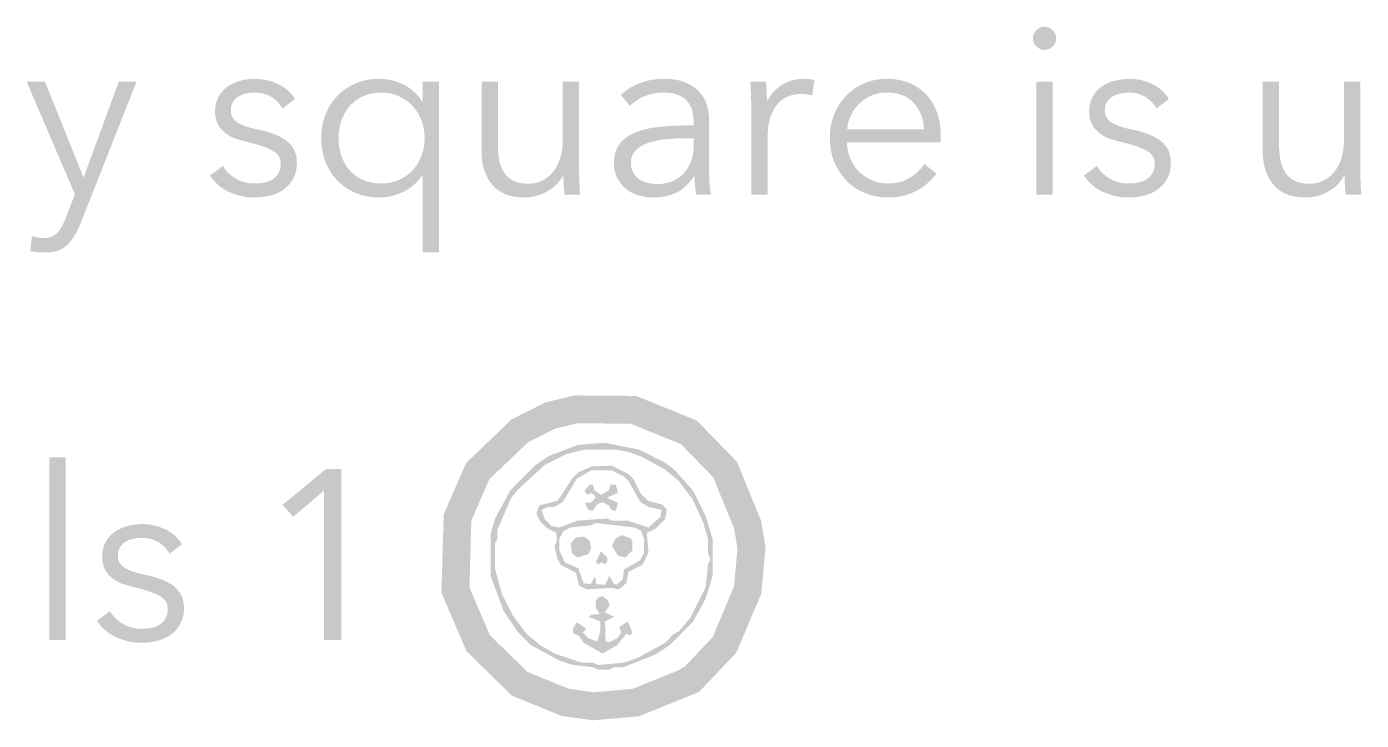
# Model space of a CAD drawing. Header units: millimetres. Extents: x 6 to 297, y 55 to 451.
# Drawn here: x 237.55 to 251.94, y 248.33 to 255.81 of the extents above; entities that cross this region are included whole.
import ezdxf

# ---------------------------------------------------------------- set-up
doc = ezdxf.new("R2010")
doc.units = ezdxf.units.MM
doc.layers.add('RASTER', color=7, linetype='Continuous')

msp = doc.modelspace()

# ---------------------------------------------------------------- hatches: boundary and pattern name
at = {"layer": 'RASTER'}
h = msp.add_hatch(color=7, dxfattribs=at)
h.paths.add_polyline_path([(248.616, 254), (248.439, 254), (248.439, 255.217), (248.616, 255.217)])
h.paths.add_polyline_path([(248.652, 255.685), (248.652, 255.671), (248.65, 255.659), (248.647, 255.647), (248.642, 255.635), (248.637, 255.624), (248.63, 255.614), (248.622, 255.604), (248.613, 255.595), (248.603, 255.587), (248.593, 255.58), (248.583, 255.574), (248.572, 255.569), (248.561, 255.565), (248.55, 255.562), (248.539, 255.561), (248.527, 255.56), (248.516, 255.561), (248.504, 255.562), (248.493, 255.565), (248.483, 255.569), (248.472, 255.574), (248.462, 255.58), (248.451, 255.587), (248.442, 255.595), (248.432, 255.604), (248.425, 255.614), (248.418, 255.624), (248.412, 255.635), (248.408, 255.647), (248.405, 255.659), (248.403, 255.671), (248.403, 255.685), (248.403, 255.698), (248.405, 255.711), (248.408, 255.723), (248.412, 255.735), (248.418, 255.745), (248.425, 255.756), (248.432, 255.765), (248.442, 255.775), (248.451, 255.783), (248.462, 255.79), (248.472, 255.796), (248.483, 255.801), (248.493, 255.805), (248.504, 255.807), (248.516, 255.809), (248.527, 255.81), (248.539, 255.809), (248.55, 255.807), (248.561, 255.805), (248.572, 255.801), (248.583, 255.796), (248.593, 255.79), (248.603, 255.783), (248.613, 255.775), (248.622, 255.765), (248.63, 255.756), (248.637, 255.745), (248.642, 255.735), (248.647, 255.723), (248.65, 255.711), (248.652, 255.698), (248.652, 255.685)])
for points in [[(240.306, 254.928), (240.296, 254.947), (240.284, 254.964), (240.271, 254.981), (240.257, 254.997), (240.242, 255.012), (240.225, 255.026), (240.207, 255.039), (240.188, 255.052), (240.168, 255.063), (240.147, 255.073), (240.125, 255.081), (240.103, 255.088), (240.08, 255.093), (240.057, 255.097), (240.032, 255.099), (240.007, 255.1), (239.996, 255.1), (239.984, 255.099), (239.972, 255.098), (239.96, 255.097), (239.949, 255.096), (239.937, 255.094), (239.925, 255.092), (239.914, 255.089), (239.902, 255.087), (239.891, 255.083), (239.88, 255.08), (239.869, 255.076), (239.859, 255.071), (239.849, 255.066), (239.84, 255.061), (239.83, 255.056), (239.822, 255.05), (239.813, 255.043), (239.805, 255.036), (239.798, 255.029), (239.79, 255.021), (239.784, 255.013), (239.778, 255.005), (239.772, 254.996), (239.767, 254.986), (239.762, 254.977), (239.758, 254.967), (239.755, 254.956), (239.753, 254.945), (239.751, 254.934), (239.75, 254.922), (239.75, 254.91), (239.751, 254.889), (239.754, 254.87), (239.76, 254.851), (239.767, 254.834), (239.777, 254.818), (239.789, 254.804), (239.804, 254.791), (239.82, 254.779), (239.839, 254.768), (239.86, 254.757), (239.884, 254.747), (239.91, 254.737), (239.939, 254.727), (239.971, 254.718), (240.005, 254.71), (240.041, 254.702), (240.093, 254.69), (240.142, 254.677), (240.187, 254.663), (240.229, 254.648), (240.267, 254.631), (240.301, 254.613), (240.332, 254.594), (240.36, 254.573), (240.384, 254.551), (240.404, 254.527), (240.422, 254.502), (240.437, 254.474), (240.448, 254.445), (240.456, 254.414), (240.461, 254.381), (240.462, 254.346), (240.462, 254.32), (240.46, 254.296), (240.457, 254.272), (240.452, 254.25), (240.446, 254.228), (240.44, 254.208), (240.431, 254.189), (240.422, 254.17), (240.411, 254.153), (240.4, 254.136), (240.388, 254.12), (240.375, 254.105), (240.362, 254.091), (240.348, 254.078), (240.332, 254.065), (240.317, 254.053), (240.3, 254.042), (240.283, 254.032), (240.265, 254.023), (240.247, 254.014), (240.229, 254.007), (240.21, 254), (240.19, 253.994), (240.17, 253.988), (240.149, 253.984), (240.129, 253.98), (240.108, 253.976), (240.087, 253.974), (240.067, 253.972), (240.046, 253.97), (240.025, 253.969), (240.005, 253.969), (239.97, 253.97), (239.936, 253.972), (239.902, 253.977), (239.869, 253.983), (239.835, 253.991), (239.802, 254.001), (239.769, 254.013), (239.737, 254.026), (239.705, 254.041), (239.675, 254.059), (239.646, 254.078), (239.618, 254.099), (239.593, 254.123), (239.568, 254.148), (239.545, 254.176), (239.524, 254.205), (239.664, 254.309), (239.676, 254.29), (239.69, 254.271), (239.705, 254.253), (239.722, 254.235), (239.74, 254.219), (239.759, 254.203), (239.78, 254.188), (239.802, 254.174), (239.825, 254.161), (239.848, 254.15), (239.873, 254.141), (239.897, 254.133), (239.923, 254.127), (239.949, 254.123), (239.975, 254.12), (240.002, 254.12), (240.016, 254.12), (240.03, 254.12), (240.044, 254.121), (240.058, 254.122), (240.071, 254.124), (240.085, 254.125), (240.098, 254.128), (240.111, 254.13), (240.124, 254.133), (240.136, 254.136), (240.148, 254.14), (240.16, 254.144), (240.171, 254.149), (240.182, 254.154), (240.192, 254.16), (240.202, 254.166), (240.212, 254.173), (240.221, 254.18), (240.229, 254.188), (240.237, 254.196), (240.245, 254.204), (240.252, 254.213), (240.259, 254.223), (240.265, 254.233), (240.27, 254.243), (240.275, 254.254), (240.279, 254.266), (240.282, 254.278), (240.285, 254.291), (240.287, 254.304), (240.288, 254.318), (240.288, 254.333), (240.287, 254.356), (240.282, 254.378), (240.275, 254.398), (240.265, 254.417), (240.252, 254.434), (240.236, 254.45), (240.217, 254.464), (240.196, 254.477), (240.171, 254.489), (240.144, 254.501), (240.115, 254.512), (240.083, 254.524), (240.048, 254.535), (240.011, 254.546), (239.971, 254.556), (239.929, 254.567), (239.915, 254.57), (239.901, 254.574), (239.887, 254.577), (239.873, 254.581), (239.858, 254.586), (239.844, 254.59), (239.829, 254.595), (239.814, 254.599), (239.798, 254.604), (239.784, 254.61), (239.769, 254.616), (239.755, 254.623), (239.741, 254.631), (239.727, 254.639), (239.714, 254.647), (239.7, 254.657), (239.688, 254.666), (239.676, 254.677), (239.664, 254.688), (239.653, 254.699), (239.643, 254.711), (239.633, 254.724), (239.623, 254.737), (239.615, 254.751), (239.607, 254.766), (239.6, 254.782), (239.594, 254.798), (239.589, 254.816), (239.586, 254.834), (239.583, 254.853), (239.581, 254.873), (239.581, 254.894), (239.581, 254.917), (239.583, 254.939), (239.586, 254.961), (239.59, 254.981), (239.595, 255.001), (239.601, 255.019), (239.609, 255.037), (239.617, 255.054), (239.627, 255.071), (239.637, 255.086), (239.648, 255.101), (239.66, 255.115), (239.672, 255.128), (239.686, 255.141), (239.7, 255.152), (239.715, 255.164), (239.73, 255.174), (239.746, 255.184), (239.763, 255.193), (239.78, 255.201), (239.798, 255.208), (239.816, 255.215), (239.835, 255.222), (239.854, 255.227), (239.873, 255.232), (239.893, 255.236), (239.913, 255.24), (239.933, 255.243), (239.953, 255.245), (239.974, 255.247), (239.994, 255.248), (240.015, 255.248), (240.047, 255.247), (240.078, 255.244), (240.109, 255.24), (240.14, 255.234), (240.171, 255.226), (240.202, 255.216), (240.232, 255.204), (240.262, 255.191), (240.291, 255.176), (240.318, 255.159), (240.343, 255.141), (240.367, 255.122), (240.388, 255.101), (240.408, 255.079), (240.426, 255.055), (240.441, 255.03)], [(245.363, 254.949), (245.363, 254.962), (245.363, 254.975), (245.363, 254.99), (245.363, 255.006), (245.362, 255.022), (245.362, 255.039), (245.361, 255.057), (245.361, 255.076), (245.36, 255.096), (245.359, 255.114), (245.358, 255.133), (245.357, 255.15), (245.356, 255.168), (245.355, 255.185), (245.354, 255.201), (245.353, 255.217), (245.522, 255.217), (245.523, 255.204), (245.524, 255.191), (245.525, 255.178), (245.526, 255.165), (245.527, 255.151), (245.528, 255.137), (245.529, 255.122), (245.53, 255.108), (245.53, 255.093), (245.531, 255.079), (245.531, 255.066), (245.532, 255.053), (245.532, 255.041), (245.532, 255.03), (245.532, 255.019), (245.532, 255.009), (245.537, 255.009), (245.551, 255.035), (245.567, 255.06), (245.584, 255.083), (245.602, 255.105), (245.623, 255.126), (245.645, 255.146), (245.668, 255.164), (245.693, 255.182), (245.72, 255.197), (245.747, 255.211), (245.775, 255.222), (245.804, 255.231), (245.834, 255.239), (245.864, 255.244), (245.895, 255.247), (245.927, 255.248), (245.936, 255.248), (245.944, 255.248), (245.952, 255.248), (245.96, 255.247), (245.967, 255.247), (245.974, 255.247), (245.982, 255.246), (245.989, 255.245), (245.995, 255.245), (246.002, 255.244), (246.009, 255.243), (246.016, 255.242), (246.023, 255.24), (246.03, 255.239), (246.037, 255.237), (246.044, 255.235), (246.021, 255.069), (246.017, 255.07), (246.012, 255.071), (246.006, 255.073), (246, 255.074), (245.993, 255.075), (245.986, 255.076), (245.978, 255.078), (245.969, 255.079), (245.96, 255.08), (245.951, 255.081), (245.942, 255.082), (245.933, 255.083), (245.924, 255.083), (245.914, 255.084), (245.905, 255.084), (245.896, 255.084), (245.879, 255.084), (245.861, 255.083), (245.844, 255.081), (245.827, 255.078), (245.81, 255.074), (245.794, 255.07), (245.777, 255.064), (245.761, 255.058), (245.745, 255.051), (245.73, 255.043), (245.715, 255.034), (245.7, 255.025), (245.686, 255.014), (245.673, 255.002), (245.66, 254.99), (245.648, 254.976), (245.636, 254.962), (245.625, 254.946), (245.614, 254.93), (245.604, 254.913), (245.595, 254.894), (245.586, 254.875), (245.578, 254.855), (245.57, 254.833), (245.563, 254.811), (245.557, 254.788), (245.552, 254.763), (245.547, 254.737), (245.544, 254.711), (245.542, 254.683), (245.54, 254.654), (245.54, 254.624), (245.54, 254), (245.363, 254), (245.363, 254.949)], [(249.734, 254.928), (249.723, 254.947), (249.712, 254.964), (249.699, 254.981), (249.685, 254.997), (249.669, 255.012), (249.653, 255.026), (249.635, 255.039), (249.616, 255.052), (249.595, 255.063), (249.574, 255.073), (249.553, 255.081), (249.531, 255.088), (249.508, 255.093), (249.484, 255.097), (249.46, 255.099), (249.435, 255.1), (249.423, 255.1), (249.411, 255.099), (249.4, 255.098), (249.388, 255.097), (249.376, 255.096), (249.365, 255.094), (249.353, 255.092), (249.341, 255.089), (249.33, 255.087), (249.318, 255.083), (249.308, 255.08), (249.297, 255.076), (249.287, 255.071), (249.277, 255.066), (249.267, 255.061), (249.258, 255.056), (249.249, 255.05), (249.241, 255.043), (249.233, 255.036), (249.225, 255.029), (249.218, 255.021), (249.211, 255.013), (249.205, 255.005), (249.2, 254.996), (249.194, 254.986), (249.19, 254.977), (249.186, 254.967), (249.183, 254.956), (249.181, 254.945), (249.179, 254.934), (249.178, 254.922), (249.177, 254.91), (249.178, 254.889), (249.182, 254.87), (249.187, 254.851), (249.195, 254.834), (249.205, 254.818), (249.217, 254.804), (249.231, 254.791), (249.248, 254.779), (249.266, 254.768), (249.288, 254.757), (249.312, 254.747), (249.338, 254.737), (249.367, 254.727), (249.398, 254.718), (249.432, 254.71), (249.469, 254.702), (249.521, 254.69), (249.569, 254.677), (249.615, 254.663), (249.656, 254.648), (249.694, 254.631), (249.729, 254.613), (249.76, 254.594), (249.787, 254.573), (249.811, 254.551), (249.832, 254.527), (249.85, 254.502), (249.864, 254.474), (249.875, 254.445), (249.883, 254.414), (249.888, 254.381), (249.89, 254.346), (249.889, 254.32), (249.887, 254.296), (249.884, 254.272), (249.88, 254.25), (249.874, 254.228), (249.867, 254.208), (249.859, 254.189), (249.85, 254.17), (249.839, 254.153), (249.828, 254.136), (249.816, 254.12), (249.803, 254.105), (249.789, 254.091), (249.775, 254.078), (249.76, 254.065), (249.744, 254.053), (249.728, 254.042), (249.711, 254.032), (249.693, 254.023), (249.675, 254.014), (249.656, 254.007), (249.637, 254), (249.618, 253.994), (249.597, 253.988), (249.577, 253.984), (249.556, 253.98), (249.536, 253.976), (249.515, 253.974), (249.494, 253.972), (249.474, 253.97), (249.453, 253.969), (249.432, 253.969), (249.398, 253.97), (249.364, 253.972), (249.33, 253.977), (249.296, 253.983), (249.263, 253.991), (249.23, 254.001), (249.197, 254.013), (249.164, 254.026), (249.133, 254.041), (249.102, 254.059), (249.073, 254.078), (249.046, 254.099), (249.02, 254.123), (248.996, 254.148), (248.973, 254.176), (248.951, 254.205), (249.092, 254.309), (249.104, 254.29), (249.118, 254.271), (249.133, 254.253), (249.149, 254.235), (249.167, 254.219), (249.187, 254.203), (249.207, 254.188), (249.229, 254.174), (249.252, 254.161), (249.276, 254.15), (249.3, 254.141), (249.325, 254.133), (249.35, 254.127), (249.376, 254.123), (249.403, 254.12), (249.43, 254.12), (249.444, 254.12), (249.458, 254.12), (249.472, 254.121), (249.485, 254.122), (249.499, 254.124), (249.512, 254.125), (249.526, 254.128), (249.539, 254.13), (249.552, 254.133), (249.564, 254.136), (249.576, 254.14), (249.588, 254.144), (249.599, 254.149), (249.609, 254.154), (249.62, 254.16), (249.63, 254.166), (249.639, 254.173), (249.648, 254.18), (249.657, 254.188), (249.665, 254.196), (249.672, 254.204), (249.68, 254.213), (249.686, 254.223), (249.692, 254.233), (249.698, 254.243), (249.702, 254.254), (249.706, 254.266), (249.71, 254.278), (249.712, 254.291), (249.714, 254.304), (249.715, 254.318), (249.716, 254.333), (249.714, 254.356), (249.71, 254.378), (249.703, 254.398), (249.693, 254.417), (249.68, 254.434), (249.664, 254.45), (249.645, 254.464), (249.623, 254.477), (249.599, 254.489), (249.572, 254.501), (249.543, 254.512), (249.511, 254.524), (249.476, 254.535), (249.439, 254.546), (249.399, 254.556), (249.357, 254.567), (249.343, 254.57), (249.329, 254.574), (249.315, 254.577), (249.301, 254.581), (249.286, 254.586), (249.271, 254.59), (249.256, 254.595), (249.241, 254.599), (249.226, 254.604), (249.211, 254.61), (249.197, 254.616), (249.182, 254.623), (249.168, 254.631), (249.155, 254.639), (249.141, 254.647), (249.128, 254.657), (249.115, 254.666), (249.103, 254.677), (249.092, 254.688), (249.081, 254.699), (249.07, 254.711), (249.06, 254.724), (249.051, 254.737), (249.042, 254.751), (249.034, 254.766), (249.027, 254.782), (249.022, 254.798), (249.017, 254.816), (249.013, 254.834), (249.011, 254.853), (249.009, 254.873), (249.008, 254.894), (249.009, 254.917), (249.011, 254.939), (249.014, 254.961), (249.017, 254.981), (249.023, 255.001), (249.029, 255.019), (249.036, 255.037), (249.045, 255.054), (249.054, 255.071), (249.065, 255.086), (249.076, 255.101), (249.087, 255.115), (249.1, 255.128), (249.113, 255.141), (249.127, 255.152), (249.142, 255.164), (249.158, 255.174), (249.174, 255.184), (249.191, 255.193), (249.208, 255.201), (249.225, 255.208), (249.243, 255.215), (249.262, 255.222), (249.281, 255.227), (249.301, 255.232), (249.321, 255.236), (249.341, 255.24), (249.361, 255.243), (249.381, 255.245), (249.401, 255.247), (249.422, 255.248), (249.443, 255.248), (249.474, 255.247), (249.506, 255.244), (249.537, 255.24), (249.568, 255.234), (249.599, 255.226), (249.629, 255.216), (249.66, 255.204), (249.69, 255.191), (249.719, 255.176), (249.746, 255.159), (249.771, 255.141), (249.794, 255.122), (249.816, 255.101), (249.835, 255.079), (249.853, 255.055), (249.869, 255.03)], [(238.159, 254.19), (238.164, 254.19), (238.541, 255.217), (238.733, 255.217), (238.127, 253.685), (238.113, 253.651), (238.098, 253.619), (238.082, 253.588), (238.065, 253.559), (238.047, 253.532), (238.029, 253.506), (238.009, 253.482), (237.988, 253.461), (237.966, 253.441), (237.941, 253.424), (237.915, 253.409), (237.885, 253.397), (237.854, 253.388), (237.82, 253.381), (237.784, 253.377), (237.745, 253.376), (237.725, 253.376), (237.705, 253.377), (237.685, 253.378), (237.665, 253.38), (237.645, 253.382), (237.626, 253.385), (237.606, 253.388), (237.587, 253.392), (237.605, 253.553), (237.62, 253.548), (237.636, 253.544), (237.652, 253.54), (237.669, 253.537), (237.685, 253.535), (237.701, 253.533), (237.718, 253.532), (237.735, 253.532), (237.757, 253.533), (237.778, 253.535), (237.798, 253.54), (237.816, 253.546), (237.833, 253.554), (237.849, 253.563), (237.864, 253.575), (237.878, 253.588), (237.891, 253.603), (237.903, 253.619), (237.915, 253.637), (237.927, 253.656), (237.938, 253.677), (237.948, 253.699), (237.959, 253.723), (237.969, 253.748), (238.068, 254.003), (237.548, 255.217), (237.745, 255.217)], [(243.348, 254), (243.347, 254.013), (243.346, 254.025), (243.345, 254.039), (243.344, 254.052), (243.343, 254.066), (243.342, 254.08), (243.341, 254.094), (243.34, 254.109), (243.34, 254.124), (243.339, 254.138), (243.339, 254.151), (243.338, 254.164), (243.338, 254.176), (243.338, 254.187), (243.338, 254.198), (243.338, 254.208), (243.333, 254.208), (243.319, 254.182), (243.303, 254.157), (243.284, 254.134), (243.264, 254.111), (243.242, 254.09), (243.218, 254.071), (243.192, 254.052), (243.164, 254.035), (243.134, 254.02), (243.104, 254.006), (243.074, 253.995), (243.043, 253.985), (243.012, 253.978), (242.981, 253.973), (242.949, 253.97), (242.917, 253.969), (242.861, 253.971), (242.808, 253.977), (242.759, 253.988), (242.714, 254.003), (242.673, 254.023), (242.635, 254.046), (242.6, 254.074), (242.57, 254.107), (242.542, 254.142), (242.519, 254.181), (242.499, 254.222), (242.483, 254.267), (242.47, 254.313), (242.461, 254.363), (242.456, 254.415), (242.454, 254.471), (242.454, 255.217), (242.631, 255.217), (242.631, 254.543), (242.631, 254.52), (242.632, 254.496), (242.633, 254.474), (242.634, 254.452), (242.637, 254.43), (242.639, 254.409), (242.643, 254.389), (242.646, 254.369), (242.65, 254.35), (242.655, 254.332), (242.661, 254.314), (242.667, 254.297), (242.674, 254.28), (242.682, 254.265), (242.69, 254.25), (242.7, 254.235), (242.709, 254.222), (242.72, 254.209), (242.731, 254.197), (242.744, 254.186), (242.757, 254.175), (242.771, 254.165), (242.785, 254.156), (242.801, 254.148), (242.817, 254.141), (242.835, 254.135), (242.853, 254.129), (242.873, 254.125), (242.893, 254.121), (242.915, 254.119), (242.937, 254.117), (242.961, 254.117), (242.978, 254.117), (242.996, 254.119), (243.013, 254.121), (243.03, 254.124), (243.047, 254.128), (243.064, 254.133), (243.081, 254.139), (243.097, 254.146), (243.114, 254.153), (243.13, 254.162), (243.145, 254.171), (243.16, 254.182), (243.175, 254.193), (243.189, 254.205), (243.202, 254.219), (243.216, 254.233), (243.228, 254.248), (243.24, 254.264), (243.252, 254.281), (243.262, 254.299), (243.272, 254.318), (243.282, 254.338), (243.291, 254.359), (243.299, 254.381), (243.306, 254.404), (243.312, 254.428), (243.318, 254.453), (243.322, 254.479), (243.326, 254.506), (243.328, 254.534), (243.33, 254.563), (243.33, 254.593), (243.33, 255.217), (243.507, 255.217), (243.507, 254.268), (243.507, 254.255), (243.507, 254.241), (243.507, 254.227), (243.507, 254.211), (243.508, 254.195), (243.508, 254.178), (243.509, 254.159), (243.509, 254.14), (243.51, 254.121), (243.511, 254.102), (243.512, 254.084), (243.513, 254.066), (243.514, 254.049), (243.515, 254.032), (243.516, 254.016), (243.517, 254)], [(251.775, 254), (251.774, 254.013), (251.772, 254.025), (251.771, 254.039), (251.77, 254.052), (251.769, 254.066), (251.768, 254.08), (251.768, 254.094), (251.767, 254.109), (251.766, 254.124), (251.766, 254.138), (251.765, 254.151), (251.765, 254.164), (251.765, 254.176), (251.765, 254.187), (251.764, 254.198), (251.764, 254.208), (251.759, 254.208), (251.745, 254.182), (251.729, 254.157), (251.711, 254.134), (251.691, 254.111), (251.669, 254.09), (251.645, 254.071), (251.618, 254.052), (251.59, 254.035), (251.561, 254.02), (251.531, 254.006), (251.501, 253.995), (251.47, 253.985), (251.439, 253.978), (251.407, 253.973), (251.375, 253.97), (251.343, 253.969), (251.287, 253.971), (251.235, 253.977), (251.186, 253.988), (251.141, 254.003), (251.099, 254.023), (251.061, 254.046), (251.027, 254.074), (250.996, 254.107), (250.969, 254.142), (250.945, 254.181), (250.926, 254.222), (250.909, 254.267), (250.897, 254.313), (250.888, 254.363), (250.882, 254.415), (250.88, 254.471), (250.88, 255.217), (251.057, 255.217), (251.057, 254.543), (251.057, 254.52), (251.058, 254.496), (251.059, 254.474), (251.061, 254.452), (251.063, 254.43), (251.066, 254.409), (251.069, 254.389), (251.073, 254.369), (251.077, 254.35), (251.082, 254.332), (251.088, 254.314), (251.094, 254.297), (251.101, 254.28), (251.109, 254.265), (251.117, 254.25), (251.126, 254.235), (251.136, 254.222), (251.147, 254.209), (251.158, 254.197), (251.17, 254.186), (251.183, 254.175), (251.197, 254.165), (251.212, 254.156), (251.228, 254.148), (251.244, 254.141), (251.261, 254.135), (251.28, 254.129), (251.299, 254.125), (251.32, 254.121), (251.341, 254.119), (251.364, 254.117), (251.387, 254.117), (251.405, 254.117), (251.422, 254.119), (251.44, 254.121), (251.457, 254.124), (251.474, 254.128), (251.491, 254.133), (251.507, 254.139), (251.524, 254.146), (251.54, 254.153), (251.556, 254.162), (251.572, 254.171), (251.587, 254.182), (251.601, 254.193), (251.615, 254.205), (251.629, 254.219), (251.642, 254.233), (251.655, 254.248), (251.667, 254.264), (251.678, 254.281), (251.689, 254.299), (251.699, 254.318), (251.709, 254.338), (251.717, 254.359), (251.725, 254.381), (251.733, 254.404), (251.739, 254.428), (251.744, 254.453), (251.749, 254.479), (251.752, 254.506), (251.755, 254.534), (251.756, 254.563), (251.757, 254.593), (251.757, 255.217), (251.933, 255.217), (251.933, 254.268), (251.933, 254.255), (251.934, 254.241), (251.934, 254.227), (251.934, 254.211), (251.934, 254.195), (251.935, 254.178), (251.935, 254.159), (251.936, 254.14), (251.937, 254.121), (251.937, 254.102), (251.938, 254.084), (251.939, 254.066), (251.94, 254.049), (251.941, 254.032), (251.943, 254.016), (251.944, 254)], [(237.968, 249.2), (237.791, 249.2), (237.791, 251.166), (237.968, 251.166)], [(240.942, 249.2), (240.755, 249.2), (240.755, 250.809), (240.422, 250.526), (240.308, 250.656), (240.776, 251.041), (240.942, 251.041)], [(239.088, 250.128), (239.078, 250.147), (239.066, 250.164), (239.053, 250.181), (239.039, 250.197), (239.024, 250.212), (239.007, 250.226), (238.989, 250.239), (238.97, 250.252), (238.95, 250.263), (238.929, 250.273), (238.907, 250.281), (238.885, 250.288), (238.862, 250.293), (238.839, 250.297), (238.814, 250.299), (238.789, 250.3), (238.777, 250.3), (238.766, 250.299), (238.754, 250.298), (238.742, 250.297), (238.731, 250.296), (238.719, 250.294), (238.707, 250.292), (238.696, 250.289), (238.684, 250.287), (238.673, 250.283), (238.662, 250.28), (238.651, 250.276), (238.641, 250.271), (238.631, 250.266), (238.622, 250.261), (238.612, 250.256), (238.604, 250.25), (238.595, 250.243), (238.587, 250.236), (238.58, 250.229), (238.572, 250.221), (238.566, 250.213), (238.56, 250.205), (238.554, 250.196), (238.549, 250.186), (238.544, 250.177), (238.54, 250.167), (238.537, 250.156), (238.535, 250.145), (238.533, 250.134), (238.532, 250.122), (238.532, 250.11), (238.533, 250.089), (238.536, 250.07), (238.542, 250.051), (238.549, 250.034), (238.559, 250.018), (238.571, 250.004), (238.586, 249.991), (238.602, 249.979), (238.621, 249.968), (238.642, 249.957), (238.666, 249.947), (238.692, 249.937), (238.721, 249.927), (238.753, 249.918), (238.787, 249.91), (238.823, 249.902), (238.875, 249.89), (238.924, 249.877), (238.969, 249.863), (239.011, 249.848), (239.049, 249.831), (239.083, 249.813), (239.114, 249.794), (239.142, 249.773), (239.166, 249.751), (239.186, 249.727), (239.204, 249.702), (239.219, 249.674), (239.23, 249.645), (239.238, 249.614), (239.243, 249.581), (239.244, 249.546), (239.244, 249.52), (239.242, 249.496), (239.239, 249.472), (239.234, 249.45), (239.228, 249.428), (239.222, 249.408), (239.213, 249.389), (239.204, 249.37), (239.193, 249.353), (239.182, 249.336), (239.17, 249.32), (239.157, 249.305), (239.144, 249.291), (239.13, 249.278), (239.114, 249.265), (239.099, 249.253), (239.082, 249.242), (239.065, 249.232), (239.047, 249.223), (239.029, 249.214), (239.011, 249.207), (238.992, 249.2), (238.972, 249.194), (238.952, 249.188), (238.931, 249.184), (238.911, 249.18), (238.89, 249.176), (238.869, 249.174), (238.849, 249.172), (238.828, 249.17), (238.807, 249.169), (238.787, 249.169), (238.752, 249.17), (238.718, 249.172), (238.684, 249.177), (238.651, 249.183), (238.617, 249.191), (238.584, 249.201), (238.551, 249.213), (238.519, 249.226), (238.487, 249.241), (238.457, 249.259), (238.428, 249.278), (238.401, 249.299), (238.375, 249.323), (238.35, 249.348), (238.327, 249.376), (238.306, 249.405), (238.446, 249.509), (238.458, 249.49), (238.472, 249.471), (238.487, 249.453), (238.504, 249.435), (238.522, 249.419), (238.541, 249.403), (238.562, 249.388), (238.584, 249.374), (238.607, 249.361), (238.63, 249.35), (238.655, 249.341), (238.679, 249.333), (238.705, 249.327), (238.731, 249.323), (238.757, 249.32), (238.784, 249.32), (238.798, 249.32), (238.812, 249.32), (238.826, 249.321), (238.84, 249.322), (238.853, 249.324), (238.867, 249.325), (238.88, 249.328), (238.893, 249.33), (238.906, 249.333), (238.918, 249.336), (238.93, 249.34), (238.942, 249.344), (238.953, 249.349), (238.964, 249.354), (238.974, 249.36), (238.984, 249.366), (238.994, 249.373), (239.003, 249.38), (239.011, 249.388), (239.019, 249.396), (239.027, 249.404), (239.034, 249.413), (239.041, 249.423), (239.047, 249.433), (239.052, 249.443), (239.057, 249.454), (239.061, 249.466), (239.064, 249.478), (239.067, 249.491), (239.069, 249.504), (239.07, 249.518), (239.07, 249.533), (239.069, 249.556), (239.064, 249.578), (239.057, 249.598), (239.047, 249.617), (239.034, 249.634), (239.018, 249.65), (238.999, 249.664), (238.978, 249.677), (238.953, 249.689), (238.926, 249.701), (238.897, 249.712), (238.865, 249.724), (238.83, 249.735), (238.793, 249.746), (238.753, 249.756), (238.711, 249.767), (238.697, 249.77), (238.683, 249.774), (238.669, 249.777), (238.655, 249.781), (238.64, 249.786), (238.626, 249.79), (238.611, 249.795), (238.596, 249.799), (238.58, 249.804), (238.566, 249.81), (238.551, 249.816), (238.537, 249.823), (238.523, 249.831), (238.509, 249.839), (238.496, 249.847), (238.482, 249.856), (238.47, 249.866), (238.458, 249.877), (238.446, 249.888), (238.435, 249.899), (238.425, 249.911), (238.415, 249.924), (238.405, 249.937), (238.397, 249.951), (238.389, 249.966), (238.382, 249.982), (238.376, 249.998), (238.371, 250.016), (238.368, 250.034), (238.365, 250.053), (238.363, 250.073), (238.363, 250.094), (238.363, 250.117), (238.365, 250.139), (238.368, 250.161), (238.372, 250.181), (238.377, 250.201), (238.383, 250.219), (238.391, 250.237), (238.399, 250.254), (238.409, 250.271), (238.419, 250.286), (238.43, 250.301), (238.442, 250.315), (238.454, 250.328), (238.468, 250.341), (238.482, 250.352), (238.497, 250.364), (238.512, 250.374), (238.528, 250.384), (238.545, 250.393), (238.562, 250.401), (238.58, 250.408), (238.598, 250.415), (238.617, 250.422), (238.636, 250.427), (238.655, 250.432), (238.675, 250.436), (238.695, 250.44), (238.715, 250.443), (238.735, 250.445), (238.756, 250.447), (238.776, 250.448), (238.797, 250.448), (238.829, 250.447), (238.86, 250.444), (238.891, 250.44), (238.922, 250.434), (238.953, 250.426), (238.984, 250.416), (239.014, 250.404), (239.044, 250.391), (239.073, 250.376), (239.1, 250.359), (239.125, 250.341), (239.149, 250.322), (239.17, 250.301), (239.19, 250.279), (239.208, 250.255), (239.223, 250.23)]]:
    msp.add_hatch(color=7, dxfattribs=at).paths.add_polyline_path(points)
h = msp.add_hatch(color=7, dxfattribs=at)
h.paths.add_polyline_path([(241.812, 254.205), (241.792, 254.178), (241.771, 254.152), (241.748, 254.127), (241.724, 254.104), (241.698, 254.083), (241.67, 254.064), (241.641, 254.046), (241.61, 254.03), (241.579, 254.016), (241.547, 254.003), (241.515, 253.993), (241.483, 253.984), (241.451, 253.977), (241.419, 253.973), (241.386, 253.97), (241.354, 253.969), (241.319, 253.97), (241.284, 253.972), (241.251, 253.976), (241.218, 253.981), (241.186, 253.988), (241.155, 253.997), (241.125, 254.007), (241.095, 254.018), (241.067, 254.031), (241.04, 254.045), (241.013, 254.06), (240.988, 254.077), (240.964, 254.094), (240.941, 254.113), (240.919, 254.133), (240.898, 254.153), (240.878, 254.175), (240.859, 254.198), (240.841, 254.222), (240.825, 254.247), (240.81, 254.273), (240.795, 254.3), (240.782, 254.327), (240.77, 254.356), (240.76, 254.386), (240.75, 254.416), (240.743, 254.447), (240.736, 254.478), (240.731, 254.51), (240.728, 254.542), (240.726, 254.575), (240.725, 254.608), (240.726, 254.642), (240.728, 254.675), (240.731, 254.707), (240.736, 254.739), (240.743, 254.77), (240.75, 254.801), (240.76, 254.831), (240.77, 254.861), (240.782, 254.889), (240.795, 254.917), (240.81, 254.944), (240.825, 254.97), (240.841, 254.995), (240.859, 255.019), (240.878, 255.041), (240.898, 255.063), (240.919, 255.084), (240.941, 255.104), (240.964, 255.123), (240.988, 255.14), (241.013, 255.156), (241.04, 255.172), (241.067, 255.186), (241.095, 255.199), (241.125, 255.21), (241.155, 255.22), (241.186, 255.229), (241.218, 255.236), (241.251, 255.241), (241.284, 255.245), (241.319, 255.247), (241.354, 255.248), (241.386, 255.247), (241.419, 255.244), (241.451, 255.239), (241.483, 255.233), (241.515, 255.224), (241.547, 255.214), (241.579, 255.201), (241.61, 255.187), (241.641, 255.171), (241.67, 255.153), (241.698, 255.133), (241.724, 255.111), (241.748, 255.088), (241.771, 255.062), (241.792, 255.035), (241.812, 255.006), (241.819, 255.006), (241.819, 255.217), (241.996, 255.217), (241.996, 253.376), (241.819, 253.376), (241.819, 254.205)])
h.paths.add_polyline_path([(240.912, 254.608), (240.912, 254.583), (240.914, 254.558), (240.916, 254.534), (240.92, 254.51), (240.924, 254.486), (240.93, 254.463), (240.936, 254.44), (240.943, 254.417), (240.951, 254.395), (240.961, 254.374), (240.97, 254.353), (240.981, 254.333), (240.993, 254.314), (241.005, 254.296), (241.019, 254.278), (241.033, 254.261), (241.048, 254.245), (241.064, 254.23), (241.081, 254.216), (241.098, 254.202), (241.117, 254.19), (241.136, 254.178), (241.156, 254.167), (241.177, 254.157), (241.199, 254.148), (241.222, 254.141), (241.245, 254.134), (241.269, 254.129), (241.294, 254.125), (241.319, 254.122), (241.345, 254.12), (241.372, 254.12), (241.397, 254.12), (241.422, 254.122), (241.446, 254.125), (241.47, 254.129), (241.493, 254.134), (241.516, 254.141), (241.538, 254.148), (241.559, 254.157), (241.58, 254.167), (241.601, 254.178), (241.62, 254.189), (241.639, 254.202), (241.658, 254.215), (241.675, 254.229), (241.692, 254.244), (241.708, 254.26), (241.723, 254.277), (241.737, 254.294), (241.751, 254.312), (241.763, 254.331), (241.775, 254.351), (241.786, 254.371), (241.796, 254.393), (241.805, 254.415), (241.813, 254.437), (241.82, 254.46), (241.826, 254.484), (241.831, 254.508), (241.835, 254.532), (241.838, 254.557), (241.84, 254.583), (241.84, 254.608), (241.84, 254.634), (241.838, 254.66), (241.835, 254.684), (241.831, 254.709), (241.826, 254.733), (241.82, 254.756), (241.813, 254.779), (241.805, 254.802), (241.796, 254.824), (241.786, 254.845), (241.775, 254.866), (241.763, 254.886), (241.751, 254.905), (241.737, 254.923), (241.723, 254.941), (241.708, 254.958), (241.692, 254.974), (241.675, 254.989), (241.658, 255.004), (241.639, 255.017), (241.62, 255.03), (241.601, 255.041), (241.58, 255.052), (241.559, 255.062), (241.538, 255.071), (241.516, 255.079), (241.493, 255.085), (241.47, 255.09), (241.446, 255.094), (241.422, 255.097), (241.397, 255.099), (241.372, 255.1), (241.345, 255.099), (241.319, 255.097), (241.294, 255.094), (241.269, 255.09), (241.245, 255.085), (241.222, 255.078), (241.199, 255.07), (241.177, 255.061), (241.156, 255.051), (241.136, 255.04), (241.117, 255.028), (241.098, 255.015), (241.081, 255.001), (241.064, 254.987), (241.048, 254.972), (241.033, 254.956), (241.019, 254.939), (241.005, 254.921), (240.993, 254.902), (240.981, 254.883), (240.97, 254.863), (240.961, 254.843), (240.951, 254.822), (240.943, 254.8), (240.936, 254.777), (240.93, 254.754), (240.924, 254.731), (240.92, 254.707), (240.916, 254.683), (240.914, 254.658), (240.912, 254.634), (240.912, 254.608)], flags=0)
h = msp.add_hatch(color=7, dxfattribs=at)
h.paths.add_polyline_path([(244.742, 254.785), (244.74, 254.824), (244.737, 254.859), (244.73, 254.893), (244.721, 254.924), (244.709, 254.952), (244.695, 254.978), (244.678, 255.001), (244.659, 255.022), (244.637, 255.04), (244.612, 255.056), (244.586, 255.069), (244.557, 255.08), (244.525, 255.089), (244.491, 255.095), (244.455, 255.099), (244.417, 255.1), (244.39, 255.099), (244.363, 255.097), (244.337, 255.094), (244.311, 255.09), (244.286, 255.085), (244.262, 255.078), (244.238, 255.07), (244.214, 255.061), (244.191, 255.051), (244.169, 255.04), (244.148, 255.028), (244.128, 255.015), (244.108, 255.002), (244.09, 254.988), (244.072, 254.973), (244.055, 254.957), (243.957, 255.074), (243.976, 255.092), (243.997, 255.11), (244.02, 255.127), (244.044, 255.143), (244.07, 255.158), (244.097, 255.172), (244.125, 255.186), (244.156, 255.199), (244.187, 255.21), (244.219, 255.22), (244.253, 255.229), (244.287, 255.236), (244.323, 255.241), (244.359, 255.245), (244.397, 255.247), (244.435, 255.248), (244.459, 255.248), (244.484, 255.246), (244.507, 255.244), (244.531, 255.241), (244.553, 255.237), (244.576, 255.233), (244.598, 255.227), (244.62, 255.221), (244.641, 255.213), (244.661, 255.205), (244.681, 255.196), (244.7, 255.187), (244.719, 255.176), (244.737, 255.164), (244.754, 255.152), (244.77, 255.139), (244.786, 255.125), (244.801, 255.11), (244.815, 255.094), (244.828, 255.077), (244.84, 255.059), (244.852, 255.041), (244.862, 255.021), (244.872, 255.001), (244.88, 254.98), (244.888, 254.958), (244.894, 254.935), (244.899, 254.911), (244.903, 254.886), (244.906, 254.86), (244.908, 254.834), (244.908, 254.806), (244.908, 254.273), (244.908, 254.255), (244.909, 254.238), (244.909, 254.22), (244.909, 254.201), (244.91, 254.183), (244.911, 254.165), (244.912, 254.146), (244.913, 254.127), (244.915, 254.109), (244.916, 254.091), (244.918, 254.074), (244.92, 254.058), (244.922, 254.042), (244.924, 254.027), (244.926, 254.013), (244.929, 254), (244.77, 254), (244.768, 254.011), (244.767, 254.023), (244.765, 254.034), (244.763, 254.046), (244.762, 254.058), (244.76, 254.071), (244.759, 254.083), (244.757, 254.096), (244.756, 254.109), (244.755, 254.122), (244.754, 254.135), (244.753, 254.148), (244.753, 254.16), (244.753, 254.173), (244.752, 254.185), (244.752, 254.198), (244.747, 254.198), (244.726, 254.168), (244.704, 254.141), (244.681, 254.116), (244.658, 254.093), (244.634, 254.072), (244.61, 254.053), (244.584, 254.037), (244.558, 254.022), (244.532, 254.01), (244.503, 253.999), (244.473, 253.99), (244.442, 253.982), (244.41, 253.976), (244.376, 253.972), (244.341, 253.97), (244.305, 253.969), (244.287, 253.969), (244.27, 253.97), (244.252, 253.972), (244.234, 253.974), (244.216, 253.976), (244.198, 253.98), (244.179, 253.984), (244.161, 253.988), (244.142, 253.994), (244.124, 254), (244.107, 254.006), (244.09, 254.014), (244.073, 254.022), (244.057, 254.031), (244.041, 254.041), (244.026, 254.052), (244.011, 254.063), (243.996, 254.076), (243.983, 254.089), (243.97, 254.103), (243.957, 254.117), (243.946, 254.133), (243.935, 254.149), (243.924, 254.166), (243.915, 254.184), (243.906, 254.203), (243.9, 254.223), (243.894, 254.244), (243.889, 254.266), (243.886, 254.289), (243.884, 254.313), (243.884, 254.338), (243.885, 254.372), (243.888, 254.405), (243.894, 254.435), (243.902, 254.464), (243.912, 254.491), (243.924, 254.516), (243.939, 254.539), (243.955, 254.56), (243.974, 254.58), (243.994, 254.599), (244.016, 254.616), (244.039, 254.632), (244.063, 254.646), (244.09, 254.66), (244.117, 254.672), (244.146, 254.682), (244.177, 254.692), (244.208, 254.701), (244.241, 254.709), (244.275, 254.716), (244.31, 254.722), (244.346, 254.727), (244.383, 254.731), (244.421, 254.735), (244.46, 254.737), (244.499, 254.74), (244.538, 254.742), (244.578, 254.743), (244.619, 254.745), (244.659, 254.745), (244.7, 254.746), (244.742, 254.746)])
h.paths.add_polyline_path([(244.69, 254.608), (244.662, 254.608), (244.635, 254.608), (244.608, 254.607), (244.58, 254.606), (244.553, 254.605), (244.525, 254.603), (244.498, 254.601), (244.47, 254.599), (244.443, 254.597), (244.416, 254.594), (244.39, 254.59), (244.365, 254.586), (244.34, 254.581), (244.316, 254.575), (244.293, 254.569), (244.27, 254.563), (244.248, 254.556), (244.227, 254.548), (244.207, 254.539), (244.188, 254.529), (244.17, 254.519), (244.154, 254.508), (244.138, 254.496), (244.123, 254.484), (244.11, 254.47), (244.098, 254.455), (244.088, 254.44), (244.08, 254.423), (244.074, 254.405), (244.069, 254.387), (244.067, 254.367), (244.066, 254.346), (244.066, 254.33), (244.067, 254.315), (244.069, 254.3), (244.072, 254.286), (244.075, 254.273), (244.08, 254.26), (244.085, 254.248), (244.091, 254.237), (244.097, 254.226), (244.104, 254.216), (244.111, 254.206), (244.119, 254.197), (244.128, 254.188), (244.137, 254.18), (244.147, 254.172), (244.157, 254.165), (244.167, 254.159), (244.178, 254.152), (244.189, 254.147), (244.201, 254.142), (244.212, 254.137), (244.224, 254.133), (244.237, 254.129), (244.249, 254.126), (244.262, 254.123), (244.275, 254.121), (244.287, 254.119), (244.3, 254.117), (244.313, 254.116), (244.326, 254.115), (244.339, 254.115), (244.352, 254.114), (244.375, 254.115), (244.397, 254.116), (244.419, 254.119), (244.44, 254.123), (244.461, 254.127), (244.48, 254.133), (244.5, 254.139), (244.518, 254.147), (244.536, 254.155), (244.553, 254.165), (244.57, 254.175), (244.585, 254.185), (244.6, 254.197), (244.614, 254.209), (244.628, 254.222), (244.64, 254.235), (244.652, 254.25), (244.664, 254.264), (244.674, 254.28), (244.684, 254.295), (244.693, 254.312), (244.701, 254.329), (244.709, 254.346), (244.716, 254.364), (244.722, 254.382), (244.727, 254.401), (244.732, 254.42), (244.735, 254.439), (244.738, 254.458), (244.74, 254.478), (244.741, 254.497), (244.742, 254.517), (244.742, 254.608)], flags=0)
h = msp.add_hatch(color=7, dxfattribs=at)
h.paths.add_polyline_path([(247.227, 254.702), (247.224, 254.744), (247.218, 254.784), (247.208, 254.822), (247.196, 254.859), (247.181, 254.894), (247.162, 254.926), (247.141, 254.958), (247.117, 254.987), (247.09, 255.013), (247.06, 255.036), (247.028, 255.056), (246.992, 255.072), (246.955, 255.084), (246.914, 255.093), (246.87, 255.098), (246.824, 255.1), (246.803, 255.099), (246.781, 255.098), (246.76, 255.095), (246.739, 255.092), (246.719, 255.087), (246.699, 255.082), (246.68, 255.075), (246.661, 255.067), (246.642, 255.059), (246.624, 255.05), (246.607, 255.04), (246.59, 255.029), (246.573, 255.018), (246.558, 255.005), (246.543, 254.993), (246.528, 254.979), (246.514, 254.965), (246.501, 254.95), (246.488, 254.935), (246.477, 254.919), (246.466, 254.903), (246.455, 254.886), (246.446, 254.869), (246.437, 254.852), (246.429, 254.834), (246.422, 254.815), (246.416, 254.797), (246.41, 254.778), (246.406, 254.76), (246.402, 254.741), (246.4, 254.721), (246.398, 254.702)], flags=0)
h.paths.add_polyline_path([(247.407, 254.645), (247.407, 254.64), (247.407, 254.636), (247.407, 254.631), (247.407, 254.626), (247.407, 254.621), (247.407, 254.616), (247.407, 254.611), (247.407, 254.606), (247.407, 254.601), (247.407, 254.595), (247.406, 254.59), (247.406, 254.584), (247.406, 254.579), (247.405, 254.573), (247.405, 254.567), (247.404, 254.562), (246.395, 254.562), (246.397, 254.539), (246.399, 254.517), (246.402, 254.495), (246.406, 254.473), (246.411, 254.452), (246.417, 254.431), (246.424, 254.41), (246.432, 254.39), (246.441, 254.37), (246.45, 254.351), (246.461, 254.332), (246.472, 254.315), (246.484, 254.297), (246.497, 254.281), (246.511, 254.265), (246.525, 254.25), (246.541, 254.235), (246.557, 254.221), (246.573, 254.208), (246.59, 254.196), (246.608, 254.184), (246.627, 254.174), (246.646, 254.164), (246.666, 254.155), (246.686, 254.146), (246.707, 254.139), (246.728, 254.133), (246.75, 254.128), (246.772, 254.125), (246.794, 254.122), (246.817, 254.12), (246.84, 254.12), (246.874, 254.121), (246.907, 254.124), (246.938, 254.129), (246.968, 254.136), (246.998, 254.144), (247.025, 254.155), (247.052, 254.168), (247.078, 254.183), (247.102, 254.2), (247.125, 254.216), (247.146, 254.234), (247.166, 254.252), (247.184, 254.271), (247.201, 254.29), (247.216, 254.31), (247.23, 254.33), (247.363, 254.226), (247.335, 254.193), (247.307, 254.162), (247.278, 254.134), (247.248, 254.108), (247.217, 254.084), (247.186, 254.063), (247.155, 254.045), (247.122, 254.029), (247.089, 254.015), (247.055, 254.002), (247.021, 253.992), (246.986, 253.984), (246.95, 253.977), (246.914, 253.973), (246.877, 253.97), (246.84, 253.969), (246.807, 253.97), (246.774, 253.972), (246.741, 253.976), (246.71, 253.981), (246.679, 253.988), (246.648, 253.996), (246.618, 254.006), (246.589, 254.017), (246.561, 254.03), (246.533, 254.043), (246.507, 254.058), (246.482, 254.074), (246.457, 254.092), (246.434, 254.11), (246.412, 254.13), (246.39, 254.151), (246.37, 254.173), (246.351, 254.196), (246.333, 254.22), (246.316, 254.244), (246.3, 254.27), (246.285, 254.297), (246.271, 254.325), (246.259, 254.354), (246.248, 254.383), (246.238, 254.413), (246.23, 254.444), (246.223, 254.476), (246.218, 254.508), (246.214, 254.541), (246.212, 254.574), (246.211, 254.608), (246.212, 254.643), (246.214, 254.676), (246.217, 254.709), (246.223, 254.741), (246.229, 254.773), (246.237, 254.803), (246.247, 254.834), (246.258, 254.863), (246.27, 254.892), (246.283, 254.92), (246.298, 254.947), (246.313, 254.972), (246.33, 254.997), (246.348, 255.021), (246.367, 255.044), (246.388, 255.066), (246.409, 255.087), (246.431, 255.107), (246.454, 255.125), (246.478, 255.142), (246.503, 255.159), (246.528, 255.173), (246.555, 255.187), (246.583, 255.2), (246.611, 255.211), (246.64, 255.221), (246.669, 255.229), (246.699, 255.236), (246.729, 255.241), (246.761, 255.245), (246.792, 255.247), (246.824, 255.248), (246.86, 255.247), (246.894, 255.245), (246.927, 255.241), (246.959, 255.236), (246.99, 255.229), (247.02, 255.221), (247.049, 255.211), (247.077, 255.2), (247.103, 255.187), (247.129, 255.174), (247.153, 255.159), (247.177, 255.143), (247.199, 255.127), (247.22, 255.109), (247.24, 255.09), (247.259, 255.07), (247.276, 255.049), (247.293, 255.027), (247.308, 255.005), (247.323, 254.981), (247.336, 254.957), (247.348, 254.932), (247.359, 254.906), (247.369, 254.879), (247.378, 254.851), (247.386, 254.823), (247.392, 254.795), (247.397, 254.766), (247.401, 254.736), (247.404, 254.706), (247.406, 254.676), (247.407, 254.645)])
h = msp.add_hatch(color=7, dxfattribs=at)
h.paths.add_polyline_path([(243.457, 251.835), (244.122, 251.83), (244.775, 251.565), (245.208, 251.122), (245.47, 250.484), (245.518, 250.194), (245.472, 249.699), (245.203, 249.063), (244.801, 248.639), (244.152, 248.376), (243.658, 248.333), (243.319, 248.38), (242.783, 248.598), (242.291, 249.079), (242.022, 249.708), (242.046, 250.553), (242.287, 251.106), (242.779, 251.577), (243.143, 251.76)])
h.paths.add_polyline_path([(243.492, 251.535), (243.247, 251.477), (242.954, 251.329), (242.538, 250.931), (242.344, 250.486), (242.324, 249.765), (242.543, 249.252), (242.951, 248.854), (243.398, 248.672), (243.666, 248.635), (244.081, 248.671), (244.628, 248.892), (244.947, 249.229), (245.177, 249.773), (245.215, 250.183), (245.179, 250.401), (244.952, 250.954), (244.604, 251.311), (244.062, 251.53), (243.492, 251.535)], flags=0)
h = msp.add_hatch(color=7, dxfattribs=at)
h.paths.add_polyline_path([(243.546, 251.638), (243.983, 251.646), (244.206, 251.596), (244.534, 251.455), (244.756, 251.307), (244.929, 251.134), (245.127, 250.838), (245.268, 250.46), (245.317, 250.213), (245.317, 249.991), (245.218, 249.546), (244.979, 249.119), (244.682, 248.822), (244.304, 248.632), (243.884, 248.533), (243.637, 248.533), (243.588, 248.558), (243.341, 248.583), (243.193, 248.632), (242.84, 248.822), (242.568, 249.069), (242.444, 249.242), (242.279, 249.571), (242.205, 249.867), (242.205, 250.262), (242.254, 250.509), (242.395, 250.863), (242.568, 251.11), (242.716, 251.258), (242.914, 251.406), (243.193, 251.547), (243.415, 251.621)])
h.paths.add_polyline_path([(243.761, 251.596), (243.712, 251.571), (243.514, 251.571), (243.193, 251.473), (242.963, 251.357), (242.691, 251.159), (242.519, 250.937), (242.378, 250.658), (242.304, 250.435), (242.279, 250.139), (242.254, 250.089), (242.279, 249.818), (242.353, 249.571), (242.494, 249.292), (242.617, 249.119), (242.864, 248.896), (243.218, 248.706), (243.465, 248.632), (243.662, 248.632), (243.712, 248.607), (243.81, 248.632), (244.008, 248.632), (244.329, 248.731), (244.707, 248.946), (244.929, 249.193), (245.144, 249.595), (245.218, 249.867), (245.218, 250.015), (245.243, 250.065), (245.218, 250.336), (245.119, 250.658), (244.954, 250.986), (244.89, 251.045), (244.855, 251.11), (244.633, 251.307), (244.28, 251.497), (244.033, 251.571)], flags=0)
h.paths.add_polyline_path([(243.67, 251.317), (243.786, 251.324), (244.156, 251.25), (244.435, 251.11), (244.534, 251.035), (244.732, 250.813), (244.872, 250.534), (244.947, 250.287), (244.947, 249.892), (244.872, 249.645), (244.732, 249.39), (244.485, 249.143), (244.336, 249.045), (243.983, 248.904), (243.884, 248.904), (243.835, 248.879), (243.712, 248.879), (243.662, 248.904), (243.44, 248.929), (243.292, 248.978), (242.988, 249.143), (242.84, 249.292), (242.691, 249.514), (242.551, 249.892), (242.551, 250.336), (242.6, 250.509), (242.766, 250.813), (243.037, 251.085), (243.185, 251.184), (243.489, 251.3)], flags=0)
h.paths.add_polyline_path([(243.563, 251.25), (243.366, 251.201), (243.136, 251.085), (242.84, 250.813), (242.766, 250.714), (242.625, 250.386), (242.625, 250.287), (242.6, 250.238), (242.6, 249.966), (242.674, 249.694), (242.79, 249.465), (242.938, 249.267), (243.087, 249.143), (243.242, 249.052), (243.539, 248.953), (243.662, 248.953), (243.712, 248.929), (243.983, 248.953), (244.131, 249.003), (244.435, 249.168), (244.519, 249.257), (244.583, 249.292), (244.707, 249.44), (244.872, 249.768), (244.897, 250.015), (244.922, 250.065), (244.897, 250.139), (244.897, 250.287), (244.848, 250.46), (244.732, 250.714), (244.583, 250.912), (244.435, 251.035), (244.181, 251.176), (244.033, 251.226), (243.909, 251.25)], flags=0)
h.paths.add_polyline_path([(243.645, 251.07), (243.86, 251.077), (244.04, 250.986), (244.089, 250.937), (244.173, 250.774), (244.248, 250.7), (244.403, 250.658), (244.453, 250.608), (244.435, 250.502), (244.336, 250.403), (244.238, 250.354), (244.255, 250.139), (244.188, 250.008), (244.04, 249.934), (244.015, 249.81), (243.934, 249.744), (243.852, 249.761), (243.588, 249.744), (243.507, 249.786), (243.472, 249.924), (243.309, 250.008), (243.267, 250.089), (243.242, 250.213), (243.267, 250.262), (243.26, 250.354), (243.161, 250.403), (243.087, 250.477), (243.045, 250.559), (243.077, 250.65), (243.274, 250.7), (243.432, 250.937), (243.507, 251.011)], flags=0)
h.paths.add_polyline_path([(243.637, 251.028), (243.482, 250.937), (243.334, 250.69), (243.242, 250.633), (243.168, 250.633), (243.101, 250.601), (243.136, 250.502), (243.21, 250.428), (243.292, 250.411), (243.489, 250.485), (243.81, 250.509), (243.86, 250.485), (244.033, 250.485), (244.255, 250.411), (244.386, 250.527), (244.396, 250.601), (244.255, 250.633), (244.164, 250.69), (244.04, 250.912), (243.991, 250.961), (243.86, 251.028)], flags=0)
h.paths.add_polyline_path([(243.62, 250.872), (243.655, 250.872), (243.67, 250.813), (243.744, 250.764), (243.828, 250.813), (243.842, 250.872), (243.902, 250.872), (243.926, 250.788), (243.81, 250.732), (243.926, 250.675), (243.902, 250.591), (243.852, 250.601), (243.828, 250.65), (243.761, 250.682), (243.704, 250.665), (243.655, 250.591), (243.605, 250.601), (243.571, 250.675), (243.637, 250.682), (243.687, 250.732), (243.67, 250.764), (243.637, 250.781), (243.595, 250.764), (243.563, 250.806)], flags=0)
h.paths.add_polyline_path([(243.687, 250.46), (243.637, 250.435), (243.415, 250.411), (243.334, 250.369), (243.292, 250.287), (243.292, 250.164), (243.358, 250.033), (243.497, 249.973), (243.556, 249.81), (243.63, 249.801), (243.679, 249.884), (243.694, 249.801), (243.786, 249.793), (243.835, 249.892), (243.877, 249.81), (243.909, 249.793), (243.976, 249.85), (243.991, 249.959), (244.164, 250.057), (244.206, 250.139), (244.206, 250.287), (244.173, 250.378), (244.107, 250.411)], flags=0)
h.paths.add_polyline_path([(243.966, 250.329), (244.065, 250.294), (244.082, 250.262), (244.082, 250.164), (244.008, 250.089), (243.926, 250.107), (243.86, 250.213), (243.902, 250.294)], flags=0)
h.paths.add_polyline_path([(243.472, 250.304), (243.563, 250.312), (243.62, 250.27), (243.637, 250.188), (243.605, 250.122), (243.489, 250.089), (243.432, 250.131), (243.415, 250.238)], flags=0)
h.paths.add_polyline_path([(243.744, 250.156), (243.81, 250.089), (243.81, 250.04), (243.786, 250.015), (243.754, 250.033), (243.712, 250.015), (243.687, 250.04)], flags=0)
h.paths.add_polyline_path([(243.719, 249.662), (243.761, 249.67), (243.818, 249.628), (243.835, 249.571), (243.786, 249.497), (243.884, 249.447), (243.786, 249.398), (243.793, 249.183), (243.835, 249.176), (243.917, 249.218), (243.959, 249.274), (243.941, 249.341), (244.033, 249.398), (244.082, 249.274), (244.057, 249.25), (244.015, 249.267), (243.917, 249.143), (243.761, 249.052), (243.556, 249.168), (243.507, 249.242), (243.44, 249.274), (243.44, 249.324), (243.482, 249.39), (243.571, 249.331), (243.581, 249.307), (243.546, 249.282), (243.605, 249.218), (243.704, 249.183), (243.736, 249.299), (243.736, 249.398), (243.613, 249.447), (243.637, 249.472), (243.729, 249.479), (243.687, 249.546), (243.687, 249.62)], flags=0)

doc.saveas('drawing.dxf')
